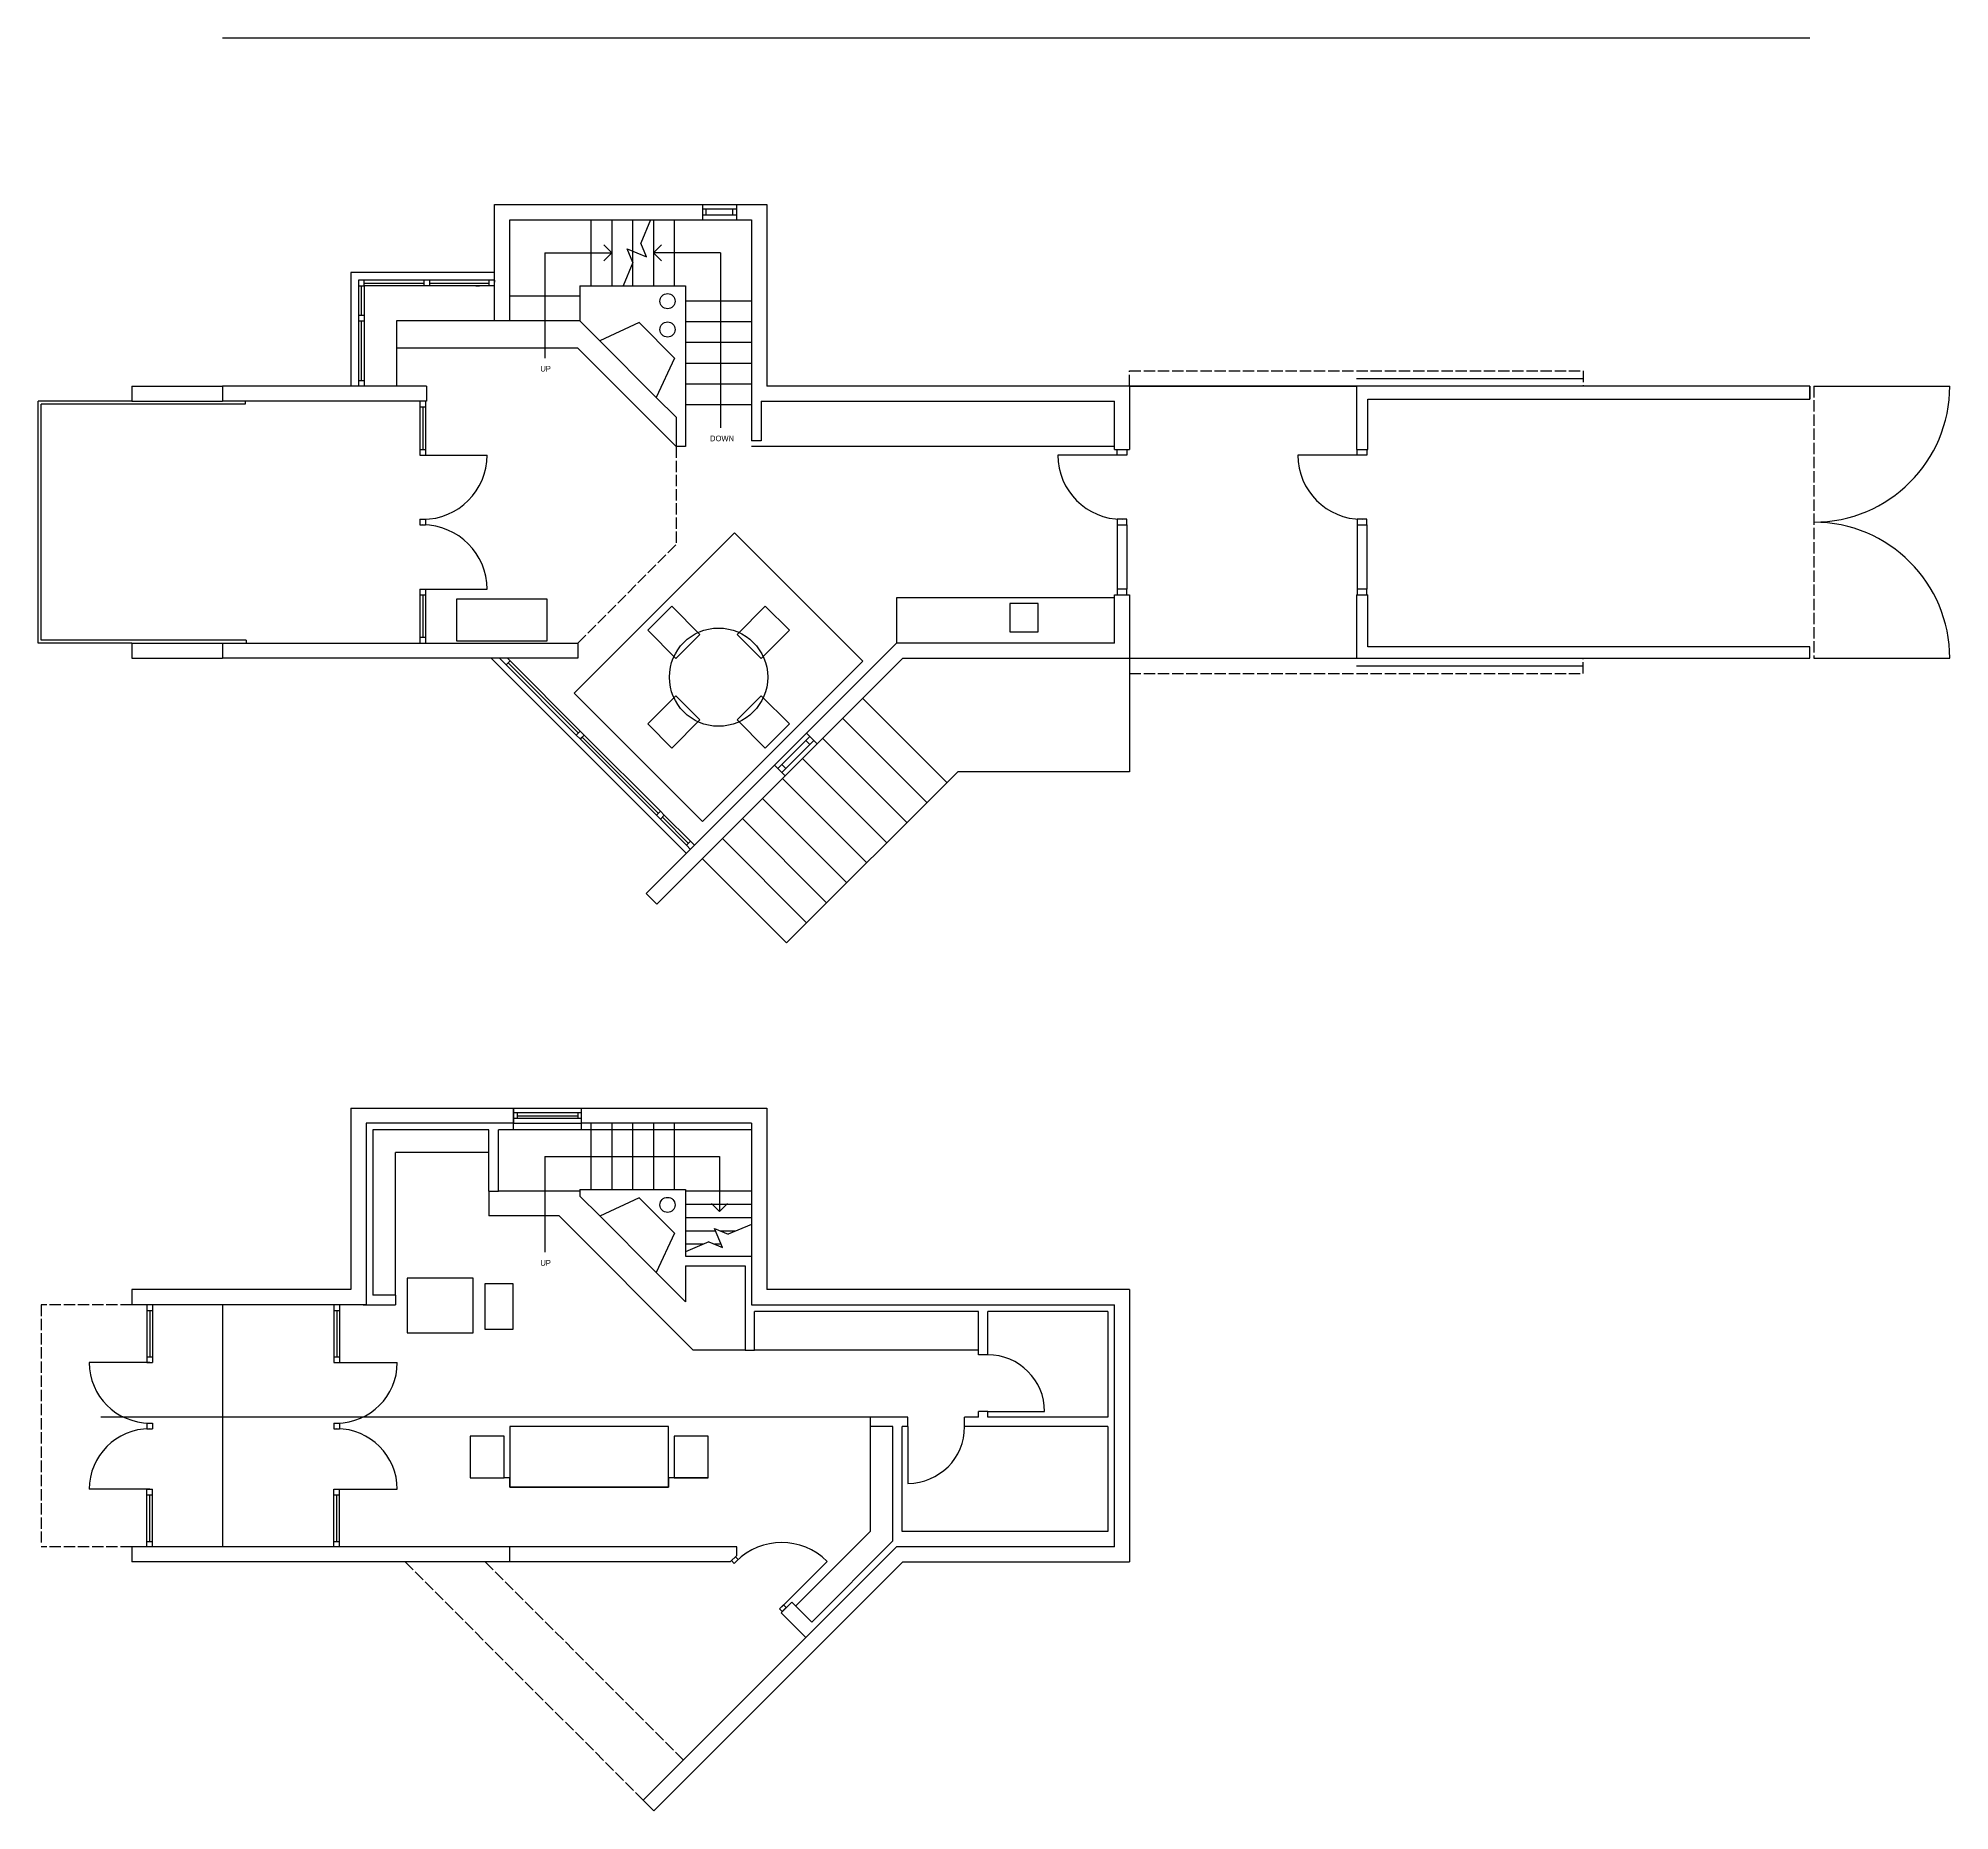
# Model space of a CAD drawing. Header units: inches. Extents: x -30960 to 5972, y 141 to 7569.
# Drawn here: x -7440 to -6429, y 1095 to 2033 of the extents above; entities that cross this region are included whole.
import ezdxf

# ---------------------------------------------------------------- set-up
doc = ezdxf.new("R2010")
doc.units = ezdxf.units.IN
doc.header["$LTSCALE"] = 0.5
doc.header["$MEASUREMENT"] = 0
doc.linetypes.add('ACAD_ISO02W100', pattern=[15, 12, -3])
doc.layers.get('0').update_dxf_attribs({"color": 253})
for name, color, linetype in [('A-doors', 254, 'Continuous'), ('A-Elev-North', 7, 'Continuous'), ('A-Elev-South', 7, 'Continuous'), ('A-furniture', 33, 'Continuous'), ('A-glazing', 252, 'Continuous'), ('A-millwork', 252, 'Continuous'), ('A-soffit', 251, 'ACAD_ISO02W100'), ('A-stairs', 252, 'Continuous'), ('A-text', 254, 'Continuous'), ('A-walls', 7, 'Continuous'), ('construction', 160, 'Continuous')]:
    doc.layers.add(name, color=color, linetype=linetype)

msp = doc.modelspace()

# ---------------------------------------------------------------- linework, layer by layer
for p, q in [((-6862.5, 1849.2), (-6742.5, 1849.2)), ((-6742.5, 1849.2), (-6862.5, 1849.2)), ((-6862.5, 1705.2), (-6742.5, 1705.2))]:
    msp.add_line(p, q)
at = {"layer": 'A-doors'}
for p, q in [((-6742.5, 1853.2), (-6622.5, 1853.2)), ((-7238, 1841.2), (-7238, 1812.7)), ((-7235, 1841.2), (-7235, 1812.7)), ((-6500.5, 1849.2), (-6428.5, 1849.2)), ((-7238, 1838.3), (-7235, 1838.3)), ((-7238, 1815.7), (-7235, 1815.7)), ((-7238, 1812.7), (-7235, 1812.7)), ((-6866.5, 1812.7), (-6900.5, 1812.7)), ((-6869, 1815.7), (-6864, 1815.7)), ((-6869, 1812.7), (-6869, 1815.7)), ((-6864, 1812.7), (-6869, 1812.7)), ((-6864, 1815.7), (-6864, 1812.7)), ((-6739.5, 1812.7), (-6773.5, 1812.7)), ((-6742, 1815.7), (-6737, 1815.7)), ((-6742, 1812.7), (-6742, 1815.7)), ((-6737, 1812.7), (-6742, 1812.7)), ((-6737, 1815.7), (-6737, 1812.7)), ((-7238, 1778.7), (-7238, 1775.7)), ((-7238, 1778.7), (-7235, 1778.7)), ((-7238, 1775.7), (-7235, 1775.7)), ((-7235, 1778.7), (-7235, 1775.7)), ((-6864, 1778.7), (-6869, 1778.7)), ((-6869, 1778.7), (-6869, 1775.7)), ((-6869, 1775.7), (-6864, 1775.7)), ((-6864, 1775.7), (-6864, 1778.7)), ((-6737, 1778.7), (-6742, 1778.7)), ((-6742, 1778.7), (-6742, 1775.7)), ((-6742, 1775.7), (-6742, 1741.7)), ((-6742, 1775.7), (-6737, 1775.7)), ((-6737, 1775.7), (-6737, 1778.7)), ((-6737, 1775.7), (-6737, 1741.7)), ((-7238, 1741.7), (-7238, 1713.2)), ((-7238, 1741.7), (-7235, 1741.7)), ((-7235, 1741.7), (-7235, 1713.2)), ((-6864, 1741.7), (-6869, 1741.7)), ((-6869, 1741.7), (-6869, 1738.7)), ((-6864, 1738.7), (-6864, 1741.7)), ((-6737, 1741.7), (-6742, 1741.7)), ((-6742, 1741.7), (-6742, 1738.7)), ((-6737, 1738.7), (-6737, 1741.7)), ((-7238, 1738.7), (-7235, 1738.7)), ((-6869, 1738.7), (-6864, 1738.7)), ((-6742, 1738.7), (-6737, 1738.7)), ((-7235, 1716.2), (-7238, 1716.2)), ((-6742.5, 1701.2), (-6622.5, 1701.2)), ((-6500.5, 1705.2), (-6428.5, 1705.2)), ((-7251, 1368.2), (-7251, 1363.2)), ((-7382.5, 1363.2), (-7382.5, 1360.2)), ((-7382.5, 1360.2), (-7379.5, 1360.2)), ((-7379.5, 1363.2), (-7379.5, 1360.2)), ((-7283.5, 1363.2), (-7283.5, 1360.2)), ((-7283.5, 1360.2), (-7280.5, 1360.2)), ((-7280.5, 1363.2), (-7280.5, 1360.2)), ((-7382.5, 1335.6), (-7379.5, 1335.6)), ((-7382.5, 1335.6), (-7382.5, 1332.6)), ((-7379.5, 1335.6), (-7379.5, 1332.6)), ((-7283.5, 1335.6), (-7283.5, 1332.6)), ((-7283.5, 1335.6), (-7280.5, 1335.6)), ((-7280.5, 1335.6), (-7280.5, 1332.6)), ((-7381, 1332.6), (-7413, 1332.6)), ((-7382.5, 1332.6), (-7379.5, 1332.6)), ((-7283.5, 1332.6), (-7280.5, 1332.6)), ((-7282, 1332.6), (-7250, 1332.6)), ((-6937.5, 1306.7), (-6907.5, 1306.7)), ((-7382.5, 1300.6), (-7382.5, 1297.6)), ((-7382.5, 1300.6), (-7379.5, 1300.6)), ((-7382.5, 1297.6), (-7379.5, 1297.6)), ((-7379.5, 1300.6), (-7379.5, 1297.6)), ((-7283.5, 1300.6), (-7280.5, 1300.6)), ((-7283.5, 1300.6), (-7283.5, 1297.6)), ((-7283.5, 1297.6), (-7280.5, 1297.6)), ((-7280.5, 1300.6), (-7280.5, 1297.6)), ((-6979.8, 1298.7), (-6979.8, 1268.7)), ((-7381, 1265.6), (-7413, 1265.6)), ((-7382.5, 1262.6), (-7382.5, 1265.6)), ((-7382.5, 1265.6), (-7379.5, 1265.6)), ((-7379.5, 1262.6), (-7379.5, 1265.6)), ((-7283.5, 1265.6), (-7280.5, 1265.6)), ((-7283.5, 1262.6), (-7283.5, 1265.6)), ((-7282, 1265.6), (-7250, 1265.6)), ((-7280.5, 1262.6), (-7280.5, 1265.6)), ((-7382.5, 1262.6), (-7379.5, 1262.6)), ((-7283.5, 1262.6), (-7280.5, 1262.6)), ((-7382.5, 1235.2), (-7382.5, 1238)), ((-7382.5, 1238), (-7379.5, 1238)), ((-7379.5, 1235.2), (-7379.5, 1238)), ((-7283.5, 1238), (-7280.5, 1238)), ((-7283.5, 1235.2), (-7283.5, 1238)), ((-7280.5, 1235.2), (-7280.5, 1238)), ((-7046.6, 1203.4), (-7022.6, 1227.4))]:
    msp.add_line(p, q, dxfattribs=at)
for centre, radius, start, end in [((-6500.5, 1849.2), 72, 270, 0), ((-6866.5, 1812.7), 34, 180, 270), ((-6739.5, 1812.7), 34, 180, 270), ((-6500.5, 1705.2), 72, 0, 90), ((-6937.5, 1306.7), 30, 0, 90), ((-7381, 1332.6), 32, 180, 270), ((-7282, 1332.6), 32, 270, 0), ((-7381, 1265.6), 32, 90, 180), ((-7282, 1265.6), 32, 0, 90), ((-6979.8, 1298.7), 30, 270, 0)]:
    msp.add_arc(centre, radius, start, end, dxfattribs=at)
at = {"layer": 'A-Elev-North', "color": 253}
for p, q in [((-7274.5, 1909.2), (-7274.5, 1849.2)), ((-7198.5, 1909.2), (-7274.5, 1909.2)), ((-7153.4, 1896.7), (-7190.5, 1896.7)), ((-7250.5, 1883.7), (-7250.5, 1849.2)), ((-7198.5, 1883.7), (-7250.5, 1883.7)), ((-7153.4, 1883.7), (-7190.5, 1883.7)), ((-7201.5, 1423.2), (-7201.5, 1410.2)), ((-7153.4, 1423.2), (-7196.5, 1423.2)), ((-7062.5, 1423.2), (-7097.5, 1423.2)), ((-7164.4, 1410.2), (-7201.5, 1410.2))]:
    msp.add_line(p, q, dxfattribs=at)
at = {"layer": 'A-Elev-North', "color": 252}
for p, q in [((-7236, 1905.2), (-7236, 1902.2)), ((-7233, 1905.2), (-7233, 1902.2))]:
    msp.add_line(p, q, dxfattribs=at)
at = {"layer": 'A-Elev-North'}
msp.add_line((-7198.5, 1905.2), (-7198.5, 1904.2), dxfattribs=at)
at = {"layer": 'A-Elev-North', "color": 254}
for p, q in [((-7196, 1705.2), (-7192.4, 1701.7)), ((-7190.3, 1703.8), (-7191.7, 1705.2)), ((-7155.4, 1664.6), (-7153.2, 1662.5)), ((-7151.1, 1664.6), (-7153.2, 1666.7)), ((-7153.2, 1662.5), (-7152.2, 1663.5))]:
    msp.add_line(p, q, dxfattribs=at)
at = {"layer": 'A-Elev-North', "color": 7}
for p, q in [((-7112.9, 1622.2), (-7110.8, 1620)), ((-7110.8, 1624.3), (-7108.7, 1622.2)), ((-7094.9, 1608.4), (-7092.8, 1606.3)), ((-7097, 1606.3), (-7094.9, 1604.1))]:
    msp.add_line(p, q, dxfattribs=at)
at = {"layer": 'A-Elev-South', "color": 253}
for p, q in [((-7390.5, 1849.2), (-7342.5, 1849.2)), ((-7390.5, 1841.2), (-7342.5, 1841.2)), ((-7390.5, 1713.2), (-7342.5, 1713.2)), ((-7342.5, 1713.2), (-7154.5, 1713.2)), ((-7390.5, 1705.2), (-7342.5, 1705.2)), ((-6862.5, 1705.2), (-6862.5, 1645.2)), ((-7003.7, 1684), (-6959.2, 1639.5)), ((-7014.3, 1673.4), (-6969.8, 1628.9)), ((-7024.9, 1662.8), (-6980.4, 1618.3)), ((-7035.5, 1652.2), (-6991, 1607.6)), ((-7046.1, 1641.6), (-7001.6, 1597)), ((-6953.4, 1645.2), (-7044, 1554.6)), ((-6862.5, 1645.2), (-6953.4, 1645.2)), ((-7056.7, 1631), (-7012.2, 1586.4)), ((-7067.3, 1620.4), (-7022.8, 1575.8)), ((-7078, 1609.8), (-7033.4, 1565.2)), ((-7088.6, 1599.2), (-7044, 1554.6))]:
    msp.add_line(p, q, dxfattribs=at)
at = {"layer": 'A-Elev-South', "color": 7}
for p, q in [((-7112.6, 1575.1), (-7044.7, 1643)), ((-7118.3, 1580.8), (-7112.6, 1575.1))]:
    msp.add_line(p, q, dxfattribs=at)
at = {"layer": 'A-furniture'}
msp.add_line((-6999.8, 1303.7), (-7406.8, 1303.7), dxfattribs=at)
for points in [[(-7156.4, 1686.7), (-7088.5, 1618.8), (-7003.6, 1703.7), (-7071.5, 1771.6)], [(-7244.8, 1348.3), (-7209.8, 1348.3), (-7209.8, 1377.3), (-7244.8, 1377.3)]]:
    msp.add_lwpolyline(points, close=True, dxfattribs=at)
for points in [[(-7218.7, 1736.5), (-7218.7, 1714.5), (-7170.7, 1714.5), (-7170.7, 1736.5), (-7218.7, 1736.5)], [(-7089.9, 1717.8), (-7104.7, 1732.7), (-7117.5, 1720), (-7102.6, 1705.1), (-7089.9, 1717.8)], [(-7057.4, 1705.1), (-7042.5, 1720), (-7055.3, 1732.7), (-7070.1, 1717.8), (-7057.4, 1705.1)], [(-7089.9, 1672.6), (-7104.7, 1657.7), (-7117.5, 1670.5), (-7102.6, 1685.3), (-7089.9, 1672.6)], [(-7057.4, 1685.3), (-7042.5, 1670.5), (-7055.3, 1657.7), (-7070.1, 1672.6), (-7057.4, 1685.3)], [(-7203.6, 1350.3), (-7188.6, 1350.3), (-7188.6, 1374.3), (-7203.6, 1374.3), (-7203.6, 1350.3)], [(-7085.5, 1271.7), (-7085.5, 1293.7), (-7103.5, 1293.7), (-7103.5, 1271.7), (-7085.5, 1271.7), (-7103.5, 1271.7), (-7106.5, 1271.7), (-7106.5, 1266.7), (-7106.5, 1298.7), (-7190.5, 1298.7), (-7190.5, 1266.7), (-7106.5, 1266.7), (-7190.5, 1266.7), (-7190.5, 1271.7), (-7193.5, 1271.7), (-7193.5, 1293.7), (-7211.5, 1293.7), (-7211.5, 1271.7), (-7193.5, 1271.7)]]:
    msp.add_lwpolyline(points, dxfattribs=at)
msp.add_circle((-7080, 1695.2), 26, dxfattribs=at)
at = {"layer": 'A-glazing'}
for p, q in [((-7070.5, 1942.7), (-7088.5, 1942.7)), ((-7086.5, 1939.7), (-7086.5, 1942.7)), ((-7072.5, 1939.7), (-7072.5, 1942.7)), ((-7070.5, 1939.7), (-7088.5, 1939.7)), ((-7198.5, 1905.2), (-7270.5, 1905.2)), ((-7270.5, 1905.2), (-7270.5, 1902.2)), ((-7270.5, 1902.2), (-7270.5, 1849.2)), ((-7270.5, 1902.2), (-7267.5, 1902.2)), ((-7269, 1886.7), (-7269, 1902.2)), ((-7267.5, 1902.2), (-7267.5, 1905.2)), ((-7267.5, 1903.7), (-7236, 1903.7)), ((-7267.5, 1902.2), (-7267.5, 1849.2)), ((-7198.5, 1902.2), (-7267.5, 1902.2)), ((-7233, 1903.7), (-7201.5, 1903.7)), ((-7206.5, 1905.2), (-7208.5, 1905.2)), ((-7208.5, 1902.2), (-7206.5, 1902.2)), ((-7201.5, 1905.2), (-7201.5, 1902.2)), ((-7270.5, 1886.7), (-7267.5, 1886.7)), ((-7270.5, 1883.7), (-7267.5, 1883.7)), ((-7269, 1852.2), (-7269, 1883.7)), ((-7270.5, 1852.2), (-7267.5, 1852.2)), ((-7390.5, 1841.2), (-7438.5, 1841.2)), ((-6869, 1775.7), (-6869, 1741.7)), ((-6864, 1775.7), (-6864, 1741.7)), ((-7097.1, 1602), (-7200.3, 1705.2)), ((-7155.4, 1664.6), (-7192.4, 1701.7)), ((-7154.3, 1665.7), (-7191.4, 1702.7)), ((-7153.2, 1666.7), (-7190.3, 1703.8)), ((-7112.9, 1622.2), (-7153.2, 1662.5)), ((-7111.9, 1623.2), (-7152.2, 1663.5)), ((-7110.8, 1624.3), (-7151.1, 1664.6)), ((-7048.6, 1646.9), (-7031.7, 1663.8)), ((-7031.7, 1659.6), (-7033.8, 1661.7)), ((-7044.4, 1646.9), (-7046.5, 1649)), ((-7041.2, 1636.6), (-7043.3, 1638.8)), ((-7097, 1606.3), (-7110.8, 1620)), ((-7096, 1607.3), (-7109.7, 1621.1)), ((-7094.9, 1608.4), (-7108.7, 1622.2)), ((-7152.5, 1464.7), (-7188.5, 1464.7)), ((-7152.5, 1461.7), (-7188.5, 1461.7)), ((-7186.5, 1464.7), (-7186.5, 1461.7)), ((-7186.5, 1463.2), (-7154.5, 1463.2)), ((-7154.5, 1464.7), (-7154.5, 1461.7)), ((-7382.5, 1360.2), (-7382.5, 1335.6)), ((-7379.5, 1360.2), (-7379.5, 1335.6)), ((-7342.5, 1363.2), (-7342.5, 1235.2)), ((-7283.5, 1360.2), (-7283.5, 1335.6)), ((-7280.5, 1360.2), (-7280.5, 1335.6)), ((-7382.5, 1238), (-7382.5, 1262.6)), ((-7379.5, 1238), (-7379.5, 1262.6)), ((-7283.5, 1238), (-7283.5, 1262.6)), ((-7280.5, 1238), (-7280.5, 1262.6)), ((-7073.2, 1227.8), (-7071.7, 1226.3)), ((-7069.6, 1228.5), (-7071.7, 1226.3)), ((-7071, 1229.9), (-7069.6, 1228.5)), ((-7045.6, 1204.4), (-7047.7, 1202.3)), ((-7045.6, 1204.4), (-7044.2, 1203)), ((-7047.7, 1202.3), (-7046.3, 1200.9)), ((-7044.2, 1203), (-7046.3, 1200.9))]:
    msp.add_line(p, q, dxfattribs=at)
at = {"layer": 'A-glazing', "color": 254}
for p, q in [((-7192.4, 1701.7), (-7190.3, 1703.8)), ((-7155.4, 1664.6), (-7153.2, 1666.7)), ((-7153.2, 1662.5), (-7151.1, 1664.6)), ((-7112.9, 1622.2), (-7110.8, 1624.3)), ((-7110.8, 1620), (-7108.7, 1622.2)), ((-7097, 1606.3), (-7094.9, 1608.4))]:
    msp.add_line(p, q, dxfattribs=at)
at = {"layer": 'A-glazing', "color": 253}
for p, q in [((-7050.4, 1648.6), (-7033.4, 1665.6)), ((-7046.5, 1644.7), (-7029.5, 1661.7)), ((-7044.7, 1643), (-7027.8, 1660))]:
    msp.add_line(p, q, dxfattribs=at)
at = {"layer": 'A-millwork'}
for p, q in [((-7440, 1713.2), (-7440, 1841.2)), ((-7390.5, 1841.2), (-7440, 1841.2)), ((-7330.5, 1841.2), (-7330.5, 1839.7)), ((-7438.5, 1714.7), (-7438.5, 1839.7)), ((-7330.5, 1839.7), (-7438.5, 1839.7)), ((-6870.5, 1817.2), (-7062.5, 1817.2)), ((-6985.8, 1737.2), (-6985.8, 1713.2)), ((-6870.5, 1737.2), (-6985.8, 1737.2)), ((-6925.8, 1734.2), (-6925.8, 1719.2)), ((-6910.8, 1734.2), (-6925.8, 1734.2)), ((-6910.8, 1719.2), (-6910.8, 1734.2)), ((-7390.5, 1713.2), (-7440, 1713.2)), ((-7330, 1714.7), (-7438.5, 1714.7)), ((-7330, 1714.7), (-7330, 1713.2)), ((-6925.8, 1719.2), (-6910.8, 1719.2)), ((-7251, 1368.2), (-7251, 1443.7)), ((-7201.5, 1443.7), (-7251, 1443.7)), ((-6942.5, 1339.2), (-7061, 1339.2)), ((-6999.8, 1298.7), (-6999.8, 1243.2)), ((-6999.8, 1243.2), (-7039.2, 1203.8))]:
    msp.add_line(p, q, dxfattribs=at)
at = {"layer": 'A-soffit'}
for p, q in [((-6862.5, 1857.2), (-6622.5, 1857.2)), ((-6862.5, 1849.2), (-6862.5, 1857.2)), ((-6622.5, 1857.2), (-6622.5, 1849.2)), ((-6500.5, 1849.2), (-6500.5, 1705.2)), ((-7102.5, 1817.2), (-7102.5, 1765.2)), ((-7154.5, 1713.2), (-7102.5, 1765.2)), ((-6862.5, 1705.2), (-6862.5, 1697.2)), ((-6622.5, 1697.2), (-6622.5, 1705.2)), ((-6862.5, 1697.2), (-6622.5, 1697.2)), ((-7438.5, 1363.2), (-7438.5, 1237.4)), ((-7390.5, 1363.2), (-7438.5, 1363.2)), ((-7390.5, 1235.2), (-7438.5, 1235.2)), ((-7245.9, 1227.2), (-7119.9, 1101.1)), ((-7203.5, 1227.2), (-7098.7, 1122.4))]:
    msp.add_line(p, q, dxfattribs=at)
at = {"layer": 'A-stairs'}
for p, q in [((-7147.5, 1937.2), (-7147.5, 1902.2)), ((-7136.5, 1937.2), (-7136.5, 1902.2)), ((-7125.5, 1937.2), (-7125.5, 1902.2)), ((-7116, 1937.2), (-7121.1, 1924.8)), ((-7114.5, 1937.2), (-7114.5, 1902.2)), ((-7103.5, 1937.2), (-7103.5, 1902.2)), ((-7118.1, 1917.6), (-7121.1, 1924.8)), ((-7125.3, 1914.6), (-7130.5, 1902.2)), ((-7125.3, 1914.6), (-7128.3, 1921.8)), ((-7128.3, 1921.8), (-7118.1, 1917.6)), ((-7062.5, 1894.2), (-7097.5, 1894.2)), ((-7062.5, 1883.2), (-7097.5, 1883.2)), ((-7062.5, 1872.2), (-7097.5, 1872.2)), ((-7154.5, 1869.2), (-7250.5, 1869.2)), ((-7102.5, 1817.2), (-7154.5, 1869.2)), ((-7062.5, 1861.2), (-7097.5, 1861.2)), ((-7062.5, 1850.2), (-7097.5, 1850.2)), ((-7062.5, 1839.2), (-7097.5, 1839.2)), ((-7147.5, 1459.2), (-7147.5, 1424.2)), ((-7136.5, 1459.2), (-7136.5, 1424.2)), ((-7125.5, 1459.2), (-7125.5, 1424.2)), ((-7114.5, 1459.2), (-7114.5, 1424.2)), ((-7103.5, 1459.2), (-7103.5, 1424.2)), ((-7062.5, 1416.2), (-7097.5, 1416.2)), ((-7164.4, 1410.2), (-7093.4, 1339.2)), ((-7062.5, 1409.2), (-7097.5, 1409.2)), ((-7081.5, 1402.2), (-7097.5, 1402.2)), ((-7085.1, 1396.4), (-7097.5, 1391.2)), ((-7085.1, 1396.4), (-7077.9, 1393.4)), ((-7077.9, 1393.4), (-7082.1, 1403.6)), ((-7082.1, 1403.6), (-7074.9, 1400.6)), ((-7071.1, 1402.2), (-7078.8, 1402.2)), ((-7062.5, 1405.7), (-7074.9, 1400.6)), ((-7088, 1395.2), (-7097.5, 1395.2)), ((-7078.6, 1395.2), (-7082.2, 1395.2)), ((-7066, 1339.2), (-7093.4, 1339.2))]:
    msp.add_line(p, q, dxfattribs=at)
at = {"layer": 'A-text'}
for p, q in [((-7136.5, 1919.7), (-7140.7, 1924)), ((-7114.5, 1919.7), (-7110.2, 1924)), ((-7172, 1919.7), (-7172, 1864)), ((-7172, 1919.7), (-7136.5, 1919.7)), ((-7136.5, 1919.7), (-7140.7, 1915.5)), ((-7079, 1919.7), (-7114.5, 1919.7)), ((-7114.5, 1919.7), (-7110.2, 1915.5)), ((-7079, 1919.7), (-7079, 1827.1)), ((-7172, 1441.7), (-7172, 1391)), ((-7172, 1441.7), (-7079.5, 1441.7)), ((-7079.5, 1412.5), (-7083.7, 1416.8)), ((-7079.5, 1412.5), (-7075.3, 1416.8))]:
    msp.add_line(p, q, dxfattribs=at)
at = {"layer": 'A-walls'}
for p, q in [((-7198.5, 1883.7), (-7198.5, 1945.2)), ((-7198.5, 1945.2), (-7088.5, 1945.2)), ((-7088.5, 1945.2), (-7088.5, 1937.2)), ((-7070.5, 1945.2), (-7070.5, 1937.2)), ((-7070.5, 1945.2), (-7054.5, 1945.2)), ((-7054.5, 1945.2), (-7054.5, 1849.2)), ((-7190.5, 1883.7), (-7190.5, 1937.2)), ((-7190.5, 1937.2), (-7088.5, 1937.2)), ((-7070.5, 1937.2), (-7062.5, 1937.2)), ((-7062.5, 1937.2), (-7062.5, 1820.2)), ((-7153.4, 1902.2), (-7153.4, 1883.7)), ((-7153.4, 1902.2), (-7097.5, 1902.2)), ((-7097.5, 1902.2), (-7097.5, 1817.2)), ((-7190.5, 1883.7), (-7198.5, 1883.7)), ((-7142.9, 1873.2), (-7153.4, 1883.7)), ((-7122, 1882.8), (-7142.8, 1873.1)), ((-7103.3, 1864), (-7122, 1882.8)), ((-7142.9, 1873.2), (-7113, 1843.2)), ((-7103.3, 1864), (-7113, 1843.2)), ((-7342.5, 1849.2), (-7342.5, 1841.2)), ((-7234.5, 1849.2), (-7342.5, 1849.2)), ((-7234.5, 1841.2), (-7342.5, 1841.2)), ((-7234.5, 1849.2), (-7234.5, 1841.2)), ((-7102.5, 1832.8), (-7113, 1843.2)), ((-7057.5, 1841.2), (-7057.5, 1820.2)), ((-7057.5, 1841.2), (-6870.5, 1841.2)), ((-6862.5, 1849.2), (-7054.5, 1849.2)), ((-6870.5, 1815.7), (-6870.5, 1841.2)), ((-6862.5, 1849.2), (-6862.5, 1815.7)), ((-6742.5, 1849.2), (-6742.5, 1815.7)), ((-6502.5, 1849.2), (-6742.5, 1849.2)), ((-6736.5, 1815.7), (-6736.5, 1842.2)), ((-6736.5, 1842.2), (-6502.5, 1842.2)), ((-6502.5, 1842.2), (-6502.5, 1849.2)), ((-6502.5, 1849.2), (-6502.5, 1842.2)), ((-7102.5, 1832.8), (-7102.5, 1817.2)), ((-7097.5, 1817.2), (-7102.5, 1817.2)), ((-7057.5, 1820.2), (-7062.5, 1820.2)), ((-6870.5, 1815.7), (-6862.5, 1815.7)), ((-6742.5, 1815.7), (-6736.5, 1815.7)), ((-6870.5, 1713.2), (-6870.5, 1738.7)), ((-6870.5, 1738.7), (-6862.5, 1738.7)), ((-6862.5, 1738.7), (-6862.5, 1705.2)), ((-6742.5, 1738.7), (-6742.5, 1705.2)), ((-6742.5, 1738.7), (-6736.5, 1738.7)), ((-6736.5, 1711.2), (-6736.5, 1738.7)), ((-7342.5, 1713.2), (-7342.5, 1705.2)), ((-7154.5, 1713.2), (-7154.5, 1705.2)), ((-7033.4, 1665.6), (-6985.8, 1713.2)), ((-6870.5, 1713.2), (-6985.8, 1713.2)), ((-6502.5, 1711.2), (-6736.5, 1711.2)), ((-6502.5, 1705.2), (-6502.5, 1711.2)), ((-7154.5, 1705.2), (-7342.5, 1705.2)), ((-6982.5, 1705.2), (-6993.8, 1693.9)), ((-6982.5, 1705.2), (-6862.5, 1705.2)), ((-6742.5, 1705.2), (-6502.5, 1705.2)), ((-6993.8, 1693.9), (-7027.8, 1660)), ((-7027.8, 1660), (-7033.4, 1665.6)), ((-7118.3, 1580.8), (-7050.4, 1648.6)), ((-7044.7, 1643), (-7050.4, 1648.6)), ((-7274.5, 1467.2), (-7274.5, 1371.2)), ((-7274.5, 1467.2), (-7188.5, 1467.2)), ((-7188.5, 1455.7), (-7188.5, 1467.2)), ((-7188.5, 1467.2), (-7188.5, 1459.2)), ((-7152.5, 1467.2), (-7054.5, 1467.2)), ((-7152.5, 1455.7), (-7152.5, 1467.2)), ((-7054.5, 1467.2), (-7054.5, 1371.2)), ((-7266.5, 1459.2), (-7266.5, 1363.2)), ((-7188.5, 1459.2), (-7266.5, 1459.2)), ((-7062.5, 1459.2), (-7152.5, 1459.2)), ((-7062.5, 1459.2), (-7062.5, 1363.2)), ((-7263, 1455.7), (-7263, 1368.2)), ((-7201.5, 1455.7), (-7263, 1455.7)), ((-7201.5, 1423.2), (-7201.5, 1455.7)), ((-7062.5, 1455.7), (-7196.5, 1455.7)), ((-7196.5, 1423.2), (-7196.5, 1455.7)), ((-7079.5, 1441.7), (-7079.5, 1412.5)), ((-7201.5, 1423.2), (-7196.5, 1423.2)), ((-7153.4, 1424.2), (-7097.5, 1424.2)), ((-7153.4, 1424.2), (-7153.4, 1420.7)), ((-7142.9, 1410.2), (-7153.4, 1420.7)), ((-7122, 1419.8), (-7142.8, 1410.1)), ((-7103.3, 1401), (-7122, 1419.8)), ((-7097.5, 1424.2), (-7097.5, 1388.8)), ((-7142.9, 1410.2), (-7113, 1380.2)), ((-7103.3, 1401), (-7113, 1380.2)), ((-7097.5, 1388.8), (-7062.5, 1388.8)), ((-7097.5, 1364.8), (-7113, 1380.2)), ((-7097.5, 1383.8), (-7066, 1383.8)), ((-7097.5, 1383.8), (-7097.5, 1364.8)), ((-7066, 1383.8), (-7066, 1339.2)), ((-7390.5, 1371.2), (-7390.5, 1363.2)), ((-7274.5, 1371.2), (-7390.5, 1371.2)), ((-7251, 1368.2), (-7263, 1368.2)), ((-6862.5, 1371.2), (-7054.5, 1371.2)), ((-6862.5, 1371.2), (-6862.5, 1227.2)), ((-7266.5, 1363.2), (-7390.5, 1363.2)), ((-7268, 1363.2), (-7251, 1363.2)), ((-7062.5, 1363.2), (-6870.5, 1363.2)), ((-6942.5, 1359.7), (-7061, 1359.7)), ((-7061, 1339.2), (-7061, 1359.7)), ((-6942.5, 1336.7), (-6942.5, 1359.7)), ((-6874, 1359.7), (-6937.5, 1359.7)), ((-6937.5, 1336.7), (-6937.5, 1359.7)), ((-6874, 1359.7), (-6874, 1303.7)), ((-6870.5, 1235.2), (-6870.5, 1363.2)), ((-7066, 1339.2), (-7061, 1339.2)), ((-6937.5, 1336.7), (-6942.5, 1336.7)), ((-6942.5, 1303.7), (-6942.5, 1306.7)), ((-6937.5, 1306.7), (-6942.5, 1306.7)), ((-6937.5, 1303.7), (-6937.5, 1306.7)), ((-6979.8, 1303.7), (-6999.8, 1303.7)), ((-6999.8, 1303.7), (-6999.8, 1298.7)), ((-6987.8, 1298.7), (-6999.8, 1298.7)), ((-6987.8, 1238.2), (-6987.8, 1298.7)), ((-6982.8, 1243.2), (-6982.8, 1298.7)), ((-6979.8, 1298.7), (-6982.8, 1298.7)), ((-6979.8, 1298.7), (-6982.8, 1298.7)), ((-6979.8, 1298.7), (-6979.8, 1303.7)), ((-6942.5, 1303.7), (-6949.8, 1303.7)), ((-6949.8, 1298.7), (-6949.8, 1303.7)), ((-6942.5, 1303.7), (-6949.8, 1303.7)), ((-6874, 1298.7), (-6949.8, 1298.7)), ((-6874, 1303.7), (-6937.5, 1303.7)), ((-6874, 1298.7), (-6874, 1243.2)), ((-7070.4, 1235.2), (-7390.5, 1235.2)), ((-7390.5, 1235.2), (-7390.5, 1227.2)), ((-7190.5, 1227.2), (-7190.5, 1235.2)), ((-7119.9, 1101.1), (-6985.8, 1235.2)), ((-7070.4, 1230.5), (-7070.4, 1235.2)), ((-7030.7, 1195.3), (-6987.8, 1238.2)), ((-6870.5, 1235.2), (-6985.8, 1235.2)), ((-6874, 1243.2), (-6982.8, 1243.2)), ((-7073.7, 1227.2), (-7390.5, 1227.2)), ((-6982.5, 1227.2), (-7114.2, 1095.5)), ((-7070.4, 1230.5), (-7073.8, 1227.1)), ((-6982.5, 1227.2), (-6862.5, 1227.2)), ((-7041.3, 1205.9), (-7046.9, 1200.2)), ((-7041.3, 1205.9), (-7030.7, 1195.3)), ((-7046.9, 1200.2), (-7033.8, 1187.2)), ((-7114.2, 1095.5), (-7119.9, 1101.1))]:
    msp.add_line(p, q, dxfattribs=at)
at = {"layer": 'A-walls', "color": 253}
for p, q in [((-7088.5, 1945.2), (-7070.5, 1945.2)), ((-7088.5, 1937.2), (-7070.5, 1937.2)), ((-7390.5, 1849.2, -5147.6), (-7390.5, 1841.2, -5147.6)), ((-7390.5, 1713.2), (-7390.5, 1705.2)), ((-7188.5, 1467.2), (-7152.5, 1467.2)), ((-7188.5, 1459.2), (-7152.5, 1459.2))]:
    msp.add_line(p, q, dxfattribs=at)
at = {"layer": 'A-walls', "color": 252}
for p, q in [((-7236.5, 1838.3), (-7236.5, 1815.7)), ((-7236.5, 1812.7), (-7202.5, 1812.7)), ((-7236.5, 1741.7), (-7202.5, 1741.7)), ((-7236.5, 1738.7), (-7236.5, 1716.2)), ((-7381, 1360.2), (-7381, 1335.6)), ((-7282, 1360.2), (-7282, 1335.6)), ((-7381, 1238), (-7381, 1262.6)), ((-7282, 1238), (-7282, 1262.6))]:
    msp.add_line(p, q, dxfattribs=at)
at = {"layer": 'A-walls'}
for centre in [(-7107, 1894.1), (-7107, 1879.1), (-7107, 1416)]:
    msp.add_circle(centre, 4, dxfattribs=at)
msp.add_arc((-7046.6, 1203.4), 34, 45, 135, dxfattribs=at)
at = {"layer": 'construction'}
msp.add_line((-6502.5, 2033.2), (-7342.5, 2033.2), dxfattribs=at)
at = {"layer": 'construction', "color": 252}
for centre, start, end in [((-7236.5, 1812.7), 270, 0), ((-7236.5, 1741.7), 0, 90)]:
    msp.add_arc(centre, 34, start, end, dxfattribs=at)

# ---------------------------------------------------------------- texts
at = {"layer": 'A-text'}
for s, p in [('UP', (-7174.3, 1856.9)), ('DOWN', (-7084.5, 1820)), ('UP', (-7174.3, 1383.8))]:
    msp.add_text(s, height=3, dxfattribs=at).set_placement(p)

doc.saveas('drawing.dxf')
